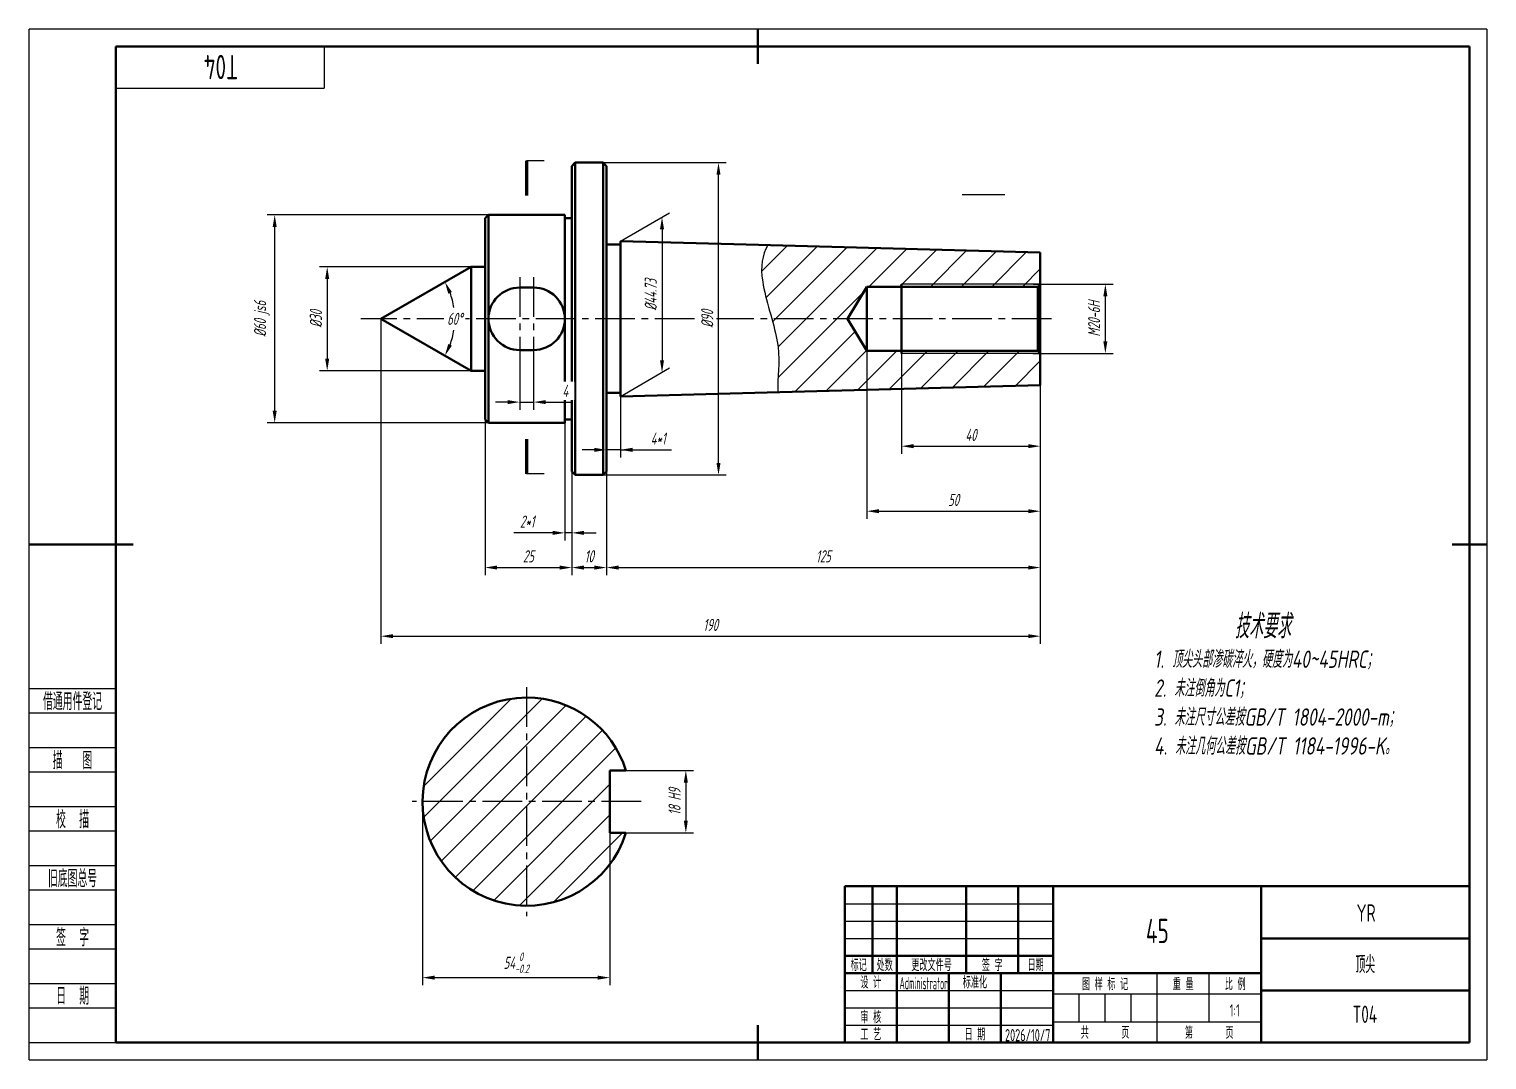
# Model space of a CAD drawing. Header units: millimetres. Extents: x 5 to 4696, y -479 to 299.
# Drawn here: x 1504.9 to 1924.9, y -121.8 to 175.2 of the extents above; entities that cross this region are included whole.
import ezdxf
from ezdxf.enums import TextEntityAlignment as Align

# ---------------------------------------------------------------- set-up
doc = ezdxf.new("R2010")
doc.units = ezdxf.units.MM
doc.header["$LTSCALE"] = 0.6
doc.header["$MEASUREMENT"] = 0
doc.linetypes.add('CENTER2', pattern=[28.575, 19.05, -3.175, 3.175, -3.175])
for name, color, linetype, lineweight in [('1轮廓实线层', 7, 'Continuous', 50), ('2细线层', 4, 'Continuous', 25), ('3中心线层', 1, 'CENTER2', 25), ('5剖面线层', 2, 'Continuous', 25), ('6文字层', 3, 'Continuous', 25), ('7标注层', 4, 'Continuous', 25), ('8符号标注层', 31, 'Continuous', 25)]:
    doc.layers.add(name, color=color, linetype=linetype, lineweight=lineweight)
doc.layers.add('图框层', color=7, linetype='Continuous')
doc.styles.add('PC_TEXTSTYLE', font='ISOCP.SHX', dxfattribs={"width": 0.707, "oblique": 13, "bigfont": 'GBCBIG.SHX'})
doc.styles.add('PC_TEXTSTYLE4', font='ISOCP.SHX', dxfattribs={"width": 0.707, "bigfont": 'GBCBIG.SHX'})
doc.dimstyles.new('GB_ANGULAR', dxfattribs={"dimtxt": 3.5, "dimasz": 3.5, "dimexe": 2.2, "dimexo": 0, "dimgap": 1.5, "dimtad": 1, "dimtih": 1, "dimtoh": 1, "dimdsep": 46, "dimtxsty": 'PC_TEXTSTYLE', "dimcen": 0, "dimclrd": 256, "dimclrt": 3, "dimadec": 0, "dimazin": 2, "dimtp": 0.1, "dimtm": 0.1, "dimtfac": 0.71, "dimtdec": 3, "dimtmove": 0, "dimatfit": 3, "dimfxl": 1, "dimtfill": 1, "dimarcsym": 0})
doc.dimstyles.new('GB_LINEAR', dxfattribs={"dimtxt": 3.5, "dimasz": 3.5, "dimexe": 2.2, "dimexo": 0, "dimgap": 1.5, "dimtad": 1, "dimdsep": 46, "dimtxsty": 'PC_TEXTSTYLE', "dimcen": 0, "dimclrd": 256, "dimclrt": 3, "dimadec": 0, "dimazin": 2, "dimtp": 0.1, "dimtm": 0.1, "dimtfac": 0.71, "dimtdec": 3, "dimtmove": 0, "dimatfit": 3, "dimfxl": 1, "dimtfill": 1, "dimarcsym": 0})

# ---------------------------------------------------------------- blocks, each defined once
blk = doc.blocks.new('*D111')
at = {"layer": '7标注层', "color": 0, "lineweight": -2}
for p, q in [((1606.2, 91.78), (1606.2, -1.87)), ((1796.2, 72.71), (1796.2, -1.87))]:
    blk.add_line(p, q, dxfattribs=at)
at = {"layer": '7标注层', "lineweight": -2}
blk.add_line((1609.7, 0.33), (1792.7, 0.33), dxfattribs=at)
at = {"layer": '7标注层'}
for points in [[(1609.7, 0.91), (1609.7, -0.25), (1606.2, 0.33)], [(1792.7, -0.25), (1792.7, 0.91), (1796.2, 0.33)]]:
    blk.add_solid(points, dxfattribs=at)
at = {"layer": 'Defpoints', "color": 0}
for p in [(1606.2, 91.78), (1796.2, 72.71), (1796.2, 0.33)]:
    blk.add_point(p, dxfattribs=at)
at = {"layer": '7标注层', "color": 3, "insert": (1701.2, 3.58), "char_height": 3.5, "attachment_point": 5, "style": 'PC_TEXTSTYLE', "bg_fill": 3, "box_fill_scale": 1.25, "bg_fill_color": 257, "bg_fill_transparency": 0}
blk.add_mtext('190', dxfattribs=at)
blk = doc.blocks.new('*D112')
at = {"layer": '7标注层', "color": 0, "lineweight": -2}
for p, q in [((1756.2, 81.78), (1756.2, 52.88)), ((1796.2, 72.71), (1796.2, 52.88))]:
    blk.add_line(p, q, dxfattribs=at)
at = {"layer": '7标注层', "lineweight": -2}
blk.add_line((1759.7, 55.08), (1792.7, 55.08), dxfattribs=at)
at = {"layer": '7标注层'}
for points in [[(1759.7, 55.67), (1759.7, 54.5), (1756.2, 55.08)], [(1792.7, 54.5), (1792.7, 55.67), (1796.2, 55.08)]]:
    blk.add_solid(points, dxfattribs=at)
at = {"layer": 'Defpoints', "color": 0}
for p in [(1756.2, 81.78), (1796.2, 72.71), (1796.2, 55.08)]:
    blk.add_point(p, dxfattribs=at)
at = {"layer": '7标注层', "color": 3, "insert": (1776.2, 58.33), "char_height": 3.5, "attachment_point": 5, "style": 'PC_TEXTSTYLE', "bg_fill": 3, "box_fill_scale": 1.25, "bg_fill_color": 257, "bg_fill_transparency": 0}
blk.add_mtext('40', dxfattribs=at)
blk = doc.blocks.new('*D113')
at = {"layer": '7标注层', "color": 0, "lineweight": -2}
for p, q in [((1746.2, 82.53), (1746.2, 34.14)), ((1796.2, 72.71), (1796.2, 34.14))]:
    blk.add_line(p, q, dxfattribs=at)
at = {"layer": '7标注层', "lineweight": -2}
blk.add_line((1749.7, 36.34), (1792.7, 36.34), dxfattribs=at)
at = {"layer": '7标注层'}
for points in [[(1749.7, 36.92), (1749.7, 35.76), (1746.2, 36.34)], [(1792.7, 35.76), (1792.7, 36.92), (1796.2, 36.34)]]:
    blk.add_solid(points, dxfattribs=at)
at = {"layer": 'Defpoints', "color": 0}
for p in [(1746.2, 82.53), (1796.2, 72.71), (1796.2, 36.34)]:
    blk.add_point(p, dxfattribs=at)
at = {"layer": '7标注层', "color": 3, "insert": (1771.2, 39.59), "char_height": 3.5, "attachment_point": 5, "style": 'PC_TEXTSTYLE', "bg_fill": 3, "box_fill_scale": 1.25, "bg_fill_color": 257, "bg_fill_transparency": 0}
blk.add_mtext('50', dxfattribs=at)
blk = doc.blocks.new('*D114')
at = {"layer": '7标注层', "color": 0, "lineweight": -2}
for p, q in [((1796.2, 72.71), (1796.2, 17.9)), ((1671.2, 47.78), (1671.2, 17.9))]:
    blk.add_line(p, q, dxfattribs=at)
at = {"layer": '7标注层', "lineweight": -2}
blk.add_line((1674.7, 20.1), (1792.7, 20.1), dxfattribs=at)
at = {"layer": '7标注层'}
for points in [[(1674.7, 20.69), (1674.7, 19.52), (1671.2, 20.1)], [(1792.7, 19.52), (1792.7, 20.69), (1796.2, 20.1)]]:
    blk.add_solid(points, dxfattribs=at)
at = {"layer": 'Defpoints', "color": 0}
for p in [(1796.2, 72.71), (1671.2, 47.78), (1796.2, 20.1)]:
    blk.add_point(p, dxfattribs=at)
at = {"layer": '7标注层', "color": 3, "insert": (1733.7, 23.35), "char_height": 3.5, "attachment_point": 5, "style": 'PC_TEXTSTYLE', "bg_fill": 3, "box_fill_scale": 1.25, "bg_fill_color": 257, "bg_fill_transparency": 0}
blk.add_mtext('125', dxfattribs=at)
blk = doc.blocks.new('*D115')
at = {"layer": '7标注层', "color": 0, "lineweight": -2}
for p, q in [((1671.2, 70.42), (1671.2, 51.82)), ((1675.2, 70.42), (1675.2, 51.82))]:
    blk.add_line(p, q, dxfattribs=at)
at = {"layer": '7标注层', "lineweight": -2}
for p, q in [((1667.7, 54.02), (1664.2, 54.02)), ((1675.2, 54.02), (1671.2, 54.02)), ((1675.2, 54.02), (1689.97, 54.02))]:
    blk.add_line(p, q, dxfattribs=at)
at = {"layer": '7标注层'}
for points in [[(1667.7, 53.44), (1667.7, 54.61), (1671.2, 54.02)], [(1678.7, 54.61), (1678.7, 53.44), (1675.2, 54.02)]]:
    blk.add_solid(points, dxfattribs=at)
at = {"layer": 'Defpoints', "color": 0}
for p in [(1671.2, 70.42), (1675.2, 70.42), (1671.2, 54.02)]:
    blk.add_point(p, dxfattribs=at)
at = {"layer": '7标注层', "color": 3, "insert": (1686.08, 57.27), "char_height": 3.5, "attachment_point": 5, "style": 'PC_TEXTSTYLE', "bg_fill": 3, "box_fill_scale": 1.25, "bg_fill_color": 257, "bg_fill_transparency": 0}
blk.add_mtext('{4*1}', dxfattribs=at)
blk = doc.blocks.new('*D116')
at = {"layer": '7标注层', "color": 0, "lineweight": -2}
for p, q in [((1661.2, 47.78), (1661.2, 17.9)), ((1671.2, 47.78), (1671.2, 17.9))]:
    blk.add_line(p, q, dxfattribs=at)
at = {"layer": '7标注层', "lineweight": -2}
blk.add_line((1664.7, 20.1), (1667.7, 20.1), dxfattribs=at)
at = {"layer": '7标注层'}
for points in [[(1664.7, 20.69), (1664.7, 19.52), (1661.2, 20.1)], [(1667.7, 19.52), (1667.7, 20.69), (1671.2, 20.1)]]:
    blk.add_solid(points, dxfattribs=at)
at = {"layer": 'Defpoints', "color": 0}
for p in [(1661.2, 47.78), (1671.2, 47.78), (1671.2, 20.1)]:
    blk.add_point(p, dxfattribs=at)
at = {"layer": '7标注层', "color": 3, "insert": (1666.2, 23.35), "char_height": 3.5, "attachment_point": 5, "style": 'PC_TEXTSTYLE', "bg_fill": 3, "box_fill_scale": 1.25, "bg_fill_color": 257, "bg_fill_transparency": 0}
blk.add_mtext('10', dxfattribs=at)
blk = doc.blocks.new('*D117')
at = {"layer": '7标注层', "color": 0, "lineweight": -2}
for p, q in [((1636.2, 62.78), (1636.2, 17.9)), ((1661.2, 55.2), (1661.2, 17.9))]:
    blk.add_line(p, q, dxfattribs=at)
at = {"layer": '7标注层', "lineweight": -2}
blk.add_line((1639.7, 20.1), (1657.7, 20.1), dxfattribs=at)
at = {"layer": '7标注层'}
for points in [[(1639.7, 20.69), (1639.7, 19.52), (1636.2, 20.1)], [(1657.7, 19.52), (1657.7, 20.69), (1661.2, 20.1)]]:
    blk.add_solid(points, dxfattribs=at)
at = {"layer": 'Defpoints', "color": 0}
for p in [(1636.2, 62.78), (1661.2, 55.2), (1661.2, 20.1)]:
    blk.add_point(p, dxfattribs=at)
at = {"layer": '7标注层', "color": 3, "insert": (1648.7, 23.35), "char_height": 3.5, "attachment_point": 5, "style": 'PC_TEXTSTYLE', "bg_fill": 3, "box_fill_scale": 1.25, "bg_fill_color": 257, "bg_fill_transparency": 0}
blk.add_mtext('25', dxfattribs=at)
blk = doc.blocks.new('*D118')
at = {"layer": '7标注层', "color": 0, "lineweight": -2}
for p, q in [((1659.2, 62.78), (1659.2, 27.9)), ((1661.2, 62.78), (1661.2, 27.9))]:
    blk.add_line(p, q, dxfattribs=at)
at = {"layer": '7标注层', "lineweight": -2}
for p, q in [((1655.7, 30.1), (1644.51, 30.1)), ((1661.2, 30.1), (1659.2, 30.1)), ((1664.7, 30.1), (1668.2, 30.1))]:
    blk.add_line(p, q, dxfattribs=at)
at = {"layer": '7标注层'}
for points in [[(1655.7, 29.52), (1655.7, 30.69), (1659.2, 30.1)], [(1664.7, 30.69), (1664.7, 29.52), (1661.2, 30.1)]]:
    blk.add_solid(points, dxfattribs=at)
at = {"layer": 'Defpoints', "color": 0}
for p in [(1659.2, 62.78), (1661.2, 62.78), (1659.2, 30.1)]:
    blk.add_point(p, dxfattribs=at)
at = {"layer": '7标注层', "color": 3, "insert": (1648.35, 33.35), "char_height": 3.5, "attachment_point": 5, "style": 'PC_TEXTSTYLE', "bg_fill": 3, "box_fill_scale": 1.25, "bg_fill_color": 257, "bg_fill_transparency": 0}
blk.add_mtext('{2*1}', dxfattribs=at)
blk = doc.blocks.new('*D119')
at = {"layer": '7标注层', "color": 0, "lineweight": -2}
for p, q in [((1667.98, 136.78), (1705.67, 136.78)), ((1666.2, 46.78), (1705.67, 46.78))]:
    blk.add_line(p, q, dxfattribs=at)
at = {"layer": '7标注层', "lineweight": -2}
blk.add_line((1703.47, 50.28), (1703.47, 133.28), dxfattribs=at)
at = {"layer": '7标注层'}
for points in [[(1704.05, 133.28), (1702.89, 133.28), (1703.47, 136.78)], [(1702.89, 50.28), (1704.05, 50.28), (1703.47, 46.78)]]:
    blk.add_solid(points, dxfattribs=at)
at = {"layer": 'Defpoints', "color": 0}
for p in [(1667.98, 136.78), (1703.47, 136.78), (1666.2, 46.78)]:
    blk.add_point(p, dxfattribs=at)
at = {"layer": '7标注层', "color": 3, "insert": (1700.22, 91.78), "char_height": 3.5, "attachment_point": 5, "rotation": 90, "style": 'PC_TEXTSTYLE', "bg_fill": 3, "box_fill_scale": 1.25, "bg_fill_color": 257, "bg_fill_transparency": 0}
blk.add_mtext('{%%c90}', dxfattribs=at)
blk = doc.blocks.new('*D120')
at = {"layer": '7标注层', "color": 0, "lineweight": -2}
for p, q in [((1675.2, 114.15), (1689.4, 122.35)), ((1675.2, 69.42), (1689.4, 77.61))]:
    blk.add_line(p, q, dxfattribs=at)
at = {"layer": '7标注层', "lineweight": -2}
blk.add_line((1687.2, 117.58), (1687.2, 79.84), dxfattribs=at)
at = {"layer": '7标注层'}
for points in [[(1687.78, 117.58), (1686.61, 117.58), (1687.2, 121.08)], [(1686.61, 79.84), (1687.78, 79.84), (1687.2, 76.34)]]:
    blk.add_solid(points, dxfattribs=at)
at = {"layer": 'Defpoints', "color": 0}
for p in [(1675.2, 114.15), (1687.2, 76.34), (1675.2, 69.42)]:
    blk.add_point(p, dxfattribs=at)
at = {"layer": '7标注层', "color": 3, "insert": (1683.95, 98.71), "char_height": 3.5, "attachment_point": 5, "rotation": 90, "style": 'PC_TEXTSTYLE', "bg_fill": 3, "box_fill_scale": 1.25, "bg_fill_color": 257, "bg_fill_transparency": 0}
blk.add_mtext('{%%c44.73}', dxfattribs=at)
blk = doc.blocks.new('*D121')
at = {"layer": '7标注层', "color": 0, "lineweight": -2}
for p, q in [((1794.17, 101.78), (1817.14, 101.78)), ((1794.17, 81.78), (1817.14, 81.78))]:
    blk.add_line(p, q, dxfattribs=at)
at = {"layer": '7标注层', "lineweight": -2}
blk.add_line((1814.94, 85.28), (1814.94, 98.28), dxfattribs=at)
at = {"layer": '7标注层'}
for points in [[(1815.52, 98.28), (1814.36, 98.28), (1814.94, 101.78)], [(1814.36, 85.28), (1815.52, 85.28), (1814.94, 81.78)]]:
    blk.add_solid(points, dxfattribs=at)
at = {"layer": 'Defpoints', "color": 0}
for p in [(1794.17, 101.78), (1814.94, 101.78), (1794.17, 81.78)]:
    blk.add_point(p, dxfattribs=at)
at = {"layer": '7标注层', "color": 3, "insert": (1811.69, 91.78), "char_height": 3.5, "attachment_point": 5, "rotation": 90, "style": 'PC_TEXTSTYLE', "bg_fill": 3, "box_fill_scale": 1.25, "bg_fill_color": 257, "bg_fill_transparency": 0}
blk.add_mtext('{M20-6H}', dxfattribs=at)
blk = doc.blocks.new('*D122')
at = {"layer": '7标注层', "color": 0, "lineweight": -2}
for p, q in [((1640.21, 121.78), (1573.4, 121.78)), ((1640.21, 61.78), (1573.4, 61.78))]:
    blk.add_line(p, q, dxfattribs=at)
at = {"layer": '7标注层', "lineweight": -2}
blk.add_line((1575.6, 65.28), (1575.6, 118.28), dxfattribs=at)
at = {"layer": '7标注层'}
for points in [[(1576.18, 118.28), (1575.02, 118.28), (1575.6, 121.78)], [(1575.02, 65.28), (1576.18, 65.28), (1575.6, 61.78)]]:
    blk.add_solid(points, dxfattribs=at)
at = {"layer": 'Defpoints', "color": 0}
for p in [(1575.6, 121.78), (1640.21, 121.78), (1640.21, 61.78)]:
    blk.add_point(p, dxfattribs=at)
at = {"layer": '7标注层', "color": 3, "insert": (1571.91, 91.78), "char_height": 3.5, "attachment_point": 5, "rotation": 90, "style": 'PC_TEXTSTYLE', "bg_fill": 3, "box_fill_scale": 1.25, "bg_fill_color": 257, "bg_fill_transparency": 0}
blk.add_mtext('{\\A1;{%%c60}{}{{\\C3; js6}}}', dxfattribs=at)
blk = doc.blocks.new('*D123')
at = {"layer": '7标注层', "color": 0, "lineweight": -2}
for p, q in [((1632.18, 106.78), (1588.53, 106.78)), ((1632.18, 76.78), (1588.53, 76.78))]:
    blk.add_line(p, q, dxfattribs=at)
at = {"layer": '7标注层', "lineweight": -2}
blk.add_line((1590.73, 103.28), (1590.73, 80.28), dxfattribs=at)
at = {"layer": '7标注层'}
for points in [[(1591.31, 103.28), (1590.15, 103.28), (1590.73, 106.78)], [(1590.15, 80.28), (1591.31, 80.28), (1590.73, 76.78)]]:
    blk.add_solid(points, dxfattribs=at)
at = {"layer": 'Defpoints', "color": 0}
for p in [(1632.18, 106.78), (1590.73, 76.78), (1632.18, 76.78)]:
    blk.add_point(p, dxfattribs=at)
at = {"layer": '7标注层', "color": 3, "insert": (1587.48, 91.78), "char_height": 3.5, "attachment_point": 5, "rotation": 90, "style": 'PC_TEXTSTYLE', "bg_fill": 3, "box_fill_scale": 1.25, "bg_fill_color": 257, "bg_fill_transparency": 0}
blk.add_mtext('{%%c30}', dxfattribs=at)
blk = doc.blocks.new('*D124')
at = {"layer": '7标注层', "lineweight": -2}
for start, end in [(8.7791, 20.5719), (339.4281, 351.2209)]:
    blk.add_arc((1606.2, 91.78), 21.29, start, end, dxfattribs=at)
at = {"layer": '7标注层'}
for points in [[(1626.66, 99.51), (1625.61, 99.01), (1624.64, 102.43)], [(1625.61, 84.55), (1626.66, 84.05), (1624.64, 81.13)]]:
    blk.add_solid(points, dxfattribs=at)
at = {"layer": 'Defpoints', "color": 0}
for p in [(1632.18, 106.78), (1606.2, 91.78), (1606.2, 91.78), (1632.18, 76.78)]:
    blk.add_point(p, dxfattribs=at)
at = {"layer": '7标注层', "color": 3, "insert": (1627.49, 91.78), "char_height": 3.5, "attachment_point": 5, "style": 'PC_TEXTSTYLE', "bg_fill": 3, "box_fill_scale": 1.25, "bg_fill_color": 257, "bg_fill_transparency": 0}
blk.add_mtext('60%%d', dxfattribs=at)
at = {"layer": 'Defpoints', "color": 0}
blk.add_point((1627.37, 89.54), dxfattribs=at)
blk = doc.blocks.new('*D125')
at = {"layer": '7标注层', "color": 0, "lineweight": -2}
for p, q in [((1646.2, 79.78), (1646.2, 65.58)), ((1650.2, 79.78), (1650.2, 65.58))]:
    blk.add_line(p, q, dxfattribs=at)
at = {"layer": '7标注层', "lineweight": -2}
for p, q in [((1642.7, 67.78), (1639.2, 67.78)), ((1646.2, 67.78), (1650.2, 67.78)), ((1653.7, 67.78), (1661.44, 67.78))]:
    blk.add_line(p, q, dxfattribs=at)
at = {"layer": '7标注层'}
for points in [[(1642.7, 67.2), (1642.7, 68.36), (1646.2, 67.78)], [(1653.7, 68.36), (1653.7, 67.2), (1650.2, 67.78)]]:
    blk.add_solid(points, dxfattribs=at)
at = {"layer": 'Defpoints', "color": 0}
for p in [(1646.2, 79.78), (1650.2, 79.78), (1650.2, 67.78)]:
    blk.add_point(p, dxfattribs=at)
at = {"layer": '7标注层', "color": 3, "insert": (1659.32, 71.03), "char_height": 3.5, "attachment_point": 5, "style": 'PC_TEXTSTYLE', "bg_fill": 3, "box_fill_scale": 1.25, "bg_fill_color": 257, "bg_fill_transparency": 0}
blk.add_mtext('4', dxfattribs=at)
blk = doc.blocks.new('*D126')
at = {"layer": '7标注层', "color": 0, "lineweight": -2}
for p, q in [((1618.2, -47.35), (1618.2, -100.26)), ((1672.2, -56.35), (1672.2, -100.26))]:
    blk.add_line(p, q, dxfattribs=at)
at = {"layer": '7标注层', "lineweight": -2}
blk.add_line((1621.7, -98.06), (1668.7, -98.06), dxfattribs=at)
at = {"layer": '7标注层'}
for points in [[(1621.7, -97.48), (1621.7, -98.64), (1618.2, -98.06)], [(1668.7, -98.64), (1668.7, -97.48), (1672.2, -98.06)]]:
    blk.add_solid(points, dxfattribs=at)
at = {"layer": 'Defpoints', "color": 0}
for p in [(1618.2, -47.35), (1672.2, -56.35), (1672.2, -98.06)]:
    blk.add_point(p, dxfattribs=at)
at = {"layer": '7标注层', "color": 3, "insert": (1645.2, -93.78), "char_height": 3.5, "attachment_point": 5, "style": 'PC_TEXTSTYLE', "bg_fill": 3, "box_fill_scale": 1.25, "bg_fill_color": 257, "bg_fill_transparency": 0}
blk.add_mtext('{\\A1;{54}{}{\\H0.71x;\\C2;\\A0;\\S^ -;\\S0^ 0.2;}}', dxfattribs=at)
blk = doc.blocks.new('*D127')
at = {"layer": '7标注层', "color": 0, "lineweight": -2}
for p, q in [((1676.82, -38.35), (1696.26, -38.35)), ((1676.82, -56.35), (1696.26, -56.35))]:
    blk.add_line(p, q, dxfattribs=at)
at = {"layer": '7标注层', "lineweight": -2}
blk.add_line((1694.06, -41.85), (1694.06, -52.85), dxfattribs=at)
at = {"layer": '7标注层'}
for points in [[(1694.64, -41.85), (1693.48, -41.85), (1694.06, -38.35)], [(1693.48, -52.85), (1694.64, -52.85), (1694.06, -56.35)]]:
    blk.add_solid(points, dxfattribs=at)
at = {"layer": 'Defpoints', "color": 0}
for p in [(1676.82, -38.35), (1676.82, -56.35), (1694.06, -56.35)]:
    blk.add_point(p, dxfattribs=at)
at = {"layer": '7标注层', "color": 3, "insert": (1690.81, -47.35), "char_height": 3.5, "attachment_point": 5, "rotation": 90, "style": 'PC_TEXTSTYLE', "bg_fill": 3, "box_fill_scale": 1.25, "bg_fill_color": 257, "bg_fill_transparency": 0}
blk.add_mtext('{18 H9}', dxfattribs=at)
blk = doc.blocks.new('ZwmFrameMain_5_A3^ _^ 无分区图框^ _^ landscape')
at = {"layer": '1轮廓实线层'}
for p, q in [((185, 292), (185, 282)), ((0, 0), (0, 287)), ((390, 287), (0, 287)), ((390, 287), (390, 0)), ((-25, 143.5), (5, 143.5)), ((395, 143.5), (385, 143.5)), ((185, -5), (185, 5)), ((0, 0), (390, 0))]:
    blk.add_line(p, q, dxfattribs=at)
at = {"layer": '2细线层'}
for p, q in [((-25, -5), (-25, 292)), ((395, 292), (-25, 292)), ((395, 292), (395, -5)), ((-25, -5), (395, -5))]:
    blk.add_line(p, q, dxfattribs=at)
blk = doc.blocks.new('ZwmFrameMain_5_标题栏1')
at = {"layer": '1轮廓实线层'}
for p, q in [((0, 45), (-180, 45)), ((-180, 0), (-180, 45)), ((-172, 20), (-172, 45)), ((-165, 20), (-165, 45)), ((-145, 20), (-145, 45)), ((-130, 20), (-130, 45)), ((-120, 0), (-120, 45)), ((0, 0), (0, 45)), ((-60, 30), (0, 30)), ((-180, 20), (-60, 20)), ((-165, 0), (-165, 20)), ((-150, 0), (-150, 20)), ((-135, 0), (-135, 20)), ((-60, 15), (0, 15)), ((-180, 0), (0, 0))]:
    blk.add_line(p, q, dxfattribs=at)
at = {"layer": '1轮廓实线层', "color": 7}
for p, q in [((-60, 0), (-60, 45)), ((-180, 25), (-120, 25))]:
    blk.add_line(p, q, dxfattribs=at)
at = {"layer": '2细线层'}
for p, q in [((-180, 40), (-120, 40)), ((-180, 35), (-120, 35)), ((-180, 30), (-120, 30)), ((-90, 0), (-90, 20)), ((-75, 6), (-75, 20)), ((-180, 15), (-120, 15)), ((-120, 14), (-60, 14)), ((-112.5, 6), (-112.5, 14)), ((-105, 6), (-105, 14)), ((-97.5, 6), (-97.5, 14)), ((-180, 10), (-120, 10)), ((-180, 5), (-120, 5)), ((-120, 6), (-60, 6))]:
    blk.add_line(p, q, dxfattribs=at)
at = {"layer": '6文字层', "style": 'PC_TEXTSTYLE', "width": 0.667}
for s, p in [('标记', (-176, 22.5)), ('处数', (-168.5, 22.5)), (' 更改文件号 ', (-155, 22.5)), (' 签 字 ', (-137.5, 22.5)), (' 日期 ', (-125, 22.5)), (' 设 计 ', (-172.5, 17.51)), (' 标准化 ', (-142.5, 17.51)), (' 图 样 标 记 ', (-105, 17)), (' 重 量 ', (-82.5, 17)), (' 比 例 ', (-67.5, 17)), (' 审 核 ', (-172.5, 7.5)), (' 工 艺 ', (-172.5, 2.5)), (' 日 期 ', (-142.5, 2.5)), ('共       页', (-105, 3)), ('第       页', (-75, 3))]:
    blk.add_text(s, height=3.5, dxfattribs=at).set_placement(p, align=Align.MIDDLE)
at = {"layer": '6文字层', "style": 'PC_TEXTSTYLE', "flags": 8}
for tag, height, width, p, p2 in [('企业名称', 5, 3.734996, (-54.29, 34.82), (-5.27, 34.82)), ('产品名称或材料标记', 7, 1.125891, (-113.46, 28.64), (-66.42, 28.64)), ('图样名称', 5, 3.772723, (-54.79, 19.98), (-5.27, 19.98)), ('标准化', 3.5, 1.756036, (-133.83, 15.37), (-120.75, 15.37)), ('审核', 3.5, 2.723972, (-163.99, 5.37), (-150.63, 5.37)), ('重量', 3.5, 2.448074, (-88.46, 7.54), (-76.55, 7.54)), ('比例', 3.5, 2.367734, (-73.35, 7.54), (-61.93, 7.54)), ('图样代号', 5, 3.78389, (-54.79, 5.63), (-5.52, 5.63)), ('工艺', 3.5, 2.851598, (-164.21, 0.37), (-150.89, 0.37)), ('共几页', 3.5, 0.953151, (-108.58, 1.48), (-101.56, 1.48)), ('日期', 3.5, 2.733185, (-133.83, 0.37), (-120.75, 0.37))]:
    blk.add_attdef(tag, text='', height=height, dxfattribs=dict(at, width=width)).set_placement(p, p2, align=Align.FIT)
at = {"layer": '6文字层', "style": 'PC_TEXTSTYLE', "width": 9.901758, "flags": 8}
blk.add_attdef('设计', text='', height=3.5, rotation=359.5768, dxfattribs=at).set_placement((-164.23, 15.37), (-150.37, 15.27), align=Align.FIT)
at = {"layer": '6文字层', "color": 3, "style": 'PC_TEXTSTYLE', "width": 0.96618, "flags": 8}
blk.add_attdef('第几页', text='', height=3.5, dxfattribs=at).set_placement((-78.29, 1.5), (-71.16, 1.5), align=Align.FIT)
at = {"layer": '6文字层', "color": 0, "style": 'PC_TEXTSTYLE', "width": 0.715273, "flags": 8}
blk.add_attdef('图纸张数', text='', height=3.5, dxfattribs=at).set_placement((-2.66, -3.87), (4.46, -3.87), align=Align.FIT)
blk = doc.blocks.new('ZwmFrameMain_5_图样代号')
at = {"layer": '2细线层', "linetype": 'Continuous'}
for p in [(60, 0), (0, -12)]:
    blk.add_line(p, (60, -12), dxfattribs=at)
at = {"layer": '6文字层', "style": 'PC_TEXTSTYLE', "width": 3.066155}
blk.add_attdef('图样代号', text='', height=7, rotation=180, dxfattribs=at).set_placement((58.24, -2.4), (2.35, -2.4), align=Align.FIT)
blk = doc.blocks.new('ZwmFrameMain_5_附加栏')
at = {"layer": '2细线层'}
for p, q in [((-25, 102), (0, 102)), ((-25, 95), (0, 95)), ((-25, 85), (0, 85)), ((-25, 78), (0, 78)), ((-25, 68), (0, 68)), ((-25, 61), (0, 61)), ((-25, 51), (0, 51)), ((-25, 44), (0, 44)), ((-25, 34), (0, 34)), ((-25, 27), (0, 27)), ((-25, 17), (0, 17)), ((-25, 10), (0, 10)), ((-25, 0), (0, 0))]:
    blk.add_line(p, q, dxfattribs=at)
at = {"layer": '6文字层', "color": 3, "style": 'PC_TEXTSTYLE'}
for s, width, p in [('借通用件登记', 0.667, (-12.5, 98.5)), ('描   图', 0.6667, (-12.5, 81.5)), ('校  描', 0.667, (-12.5, 64.5)), ('旧底图总号', 0.667, (-12.5, 47.5)), ('签  字', 0.667, (-12.5, 30.5)), ('日  期', 0.667, (-12.49, 13.6))]:
    blk.add_text(s, height=5, dxfattribs=dict(at, width=width)).set_placement(p, align=Align.MIDDLE)
at = {"layer": '6文字层', "style": 'PC_TEXTSTYLE'}
for tag, width, p, p2 in [('借通用件登记', 0.671328, (-23.44, 86.36), (-1.25, 86.36)), ('描图', 2.120922, (-23.44, 69.36), (-1.25, 69.36)), ('校图', 2.149976, (-23.75, 52.06), (-1.25, 52.06)), ('旧底图总号', 0.761452, (-22.84, 35.67), (-1.86, 35.67)), ('签字', 2.026939, (-23.14, 18.37), (-1.56, 18.37)), ('日期', 1.89999, (-22.84, 1.37), (-2.17, 1.37))]:
    blk.add_attdef(tag, text='', height=5, dxfattribs=dict(at, width=width)).set_placement(p, p2, align=Align.FIT)

msp = doc.modelspace()

# ---------------------------------------------------------------- hatches: boundary and pattern name
at = {"layer": '5剖面线层'}
h = msp.add_hatch(dxfattribs=at)
h.set_pattern_fill('ANSI31', color=256, scale=50, style=0, pattern_type=2)
h.set_pattern_definition([(45, (-17.572, 7.168), (-4.419417, 4.419417), [])])
h.paths.add_polyline_path([(1716.666, 110.772), (1716.314, 109.592), (1716.068, 108.347), (1715.93, 107.021), (1715.905, 105.601), (1715.997, 104.073), (1716.209, 102.422), (1716.574, 100.475), (1717.052, 98.406), (1718.204, 94.064), (1719.383, 89.723), (1719.895, 87.655), (1720.308, 85.71), (1720.618, 83.754), (1720.795, 81.952), (1720.865, 80.264), (1720.855, 78.648), (1720.7, 75.468), (1720.609, 73.822), (1720.545, 72.084), (1720.532, 71.375), (1720.531, 70.649), (1796.198, 72.707), (1796.198, 81.782), (1795.448, 82.532), (1746.198, 82.532), (1740.64, 91.782), (1746.198, 101.032), (1795.448, 101.032), (1796.198, 101.782), (1796.198, 110.857), (1717.669, 112.992), (1717.118, 111.901)])
h = msp.add_hatch(dxfattribs=at)
h.set_pattern_fill('ANSI31', color=256, scale=50, style=0, pattern_type=2)
h.set_pattern_definition([(45, (-38.77, -20.886), (-4.419417, 4.419417), [])])
edge = h.paths.add_edge_path(flags=16)
edge.add_arc((1648.198, -47.351), 30, 90, 342.5424)
edge.add_line((1676.816, -56.351), (1672.198, -56.351))
edge.add_line((1672.198, -56.351), (1672.198, -38.351))
edge.add_line((1672.198, -38.351), (1676.816, -38.351))
edge.add_arc((1648.198, -47.351), 30, 17.4576, 90)

# ---------------------------------------------------------------- linework, layer by layer
at = {"layer": '1轮廓实线层'}
for p, q in [((1662.198, 136.782), (1661.198, 135.782)), ((1661.198, 135.782), (1661.198, 47.782)), ((1662.198, 136.782), (1662.198, 46.782)), ((1670.198, 136.782), (1662.198, 136.782)), ((1671.198, 135.782), (1670.198, 136.782)), ((1670.198, 136.782), (1670.198, 46.782)), ((1671.198, 135.782), (1671.198, 47.782)), ((1637.198, 121.782), (1636.198, 120.782)), ((1636.198, 120.782), (1636.198, 62.782)), ((1659.198, 121.782), (1637.198, 121.782)), ((1637.198, 121.782), (1637.198, 91.782)), ((1659.198, 91.782), (1659.198, 121.782)), ((1661.198, 120.782), (1659.198, 120.782)), ((1707.864, 113.259), (1675.198, 114.148)), ((1675.198, 69.416), (1675.198, 114.148)), ((1675.198, 113.148), (1671.198, 113.148)), ((1796.198, 110.857), (1707.864, 113.259)), ((1796.198, 110.857), (1796.198, 101.782)), ((1632.179, 106.782), (1606.198, 91.782)), ((1636.198, 106.782), (1632.179, 106.782)), ((1632.179, 76.782), (1632.179, 106.782)), ((1746.198, 101.032), (1740.64, 91.782)), ((1746.198, 101.032), (1746.198, 82.532)), ((1756.198, 101.032), (1746.198, 101.032)), ((1756.198, 101.782), (1756.198, 81.782)), ((1795.448, 101.032), (1756.198, 101.032)), ((1796.198, 101.782), (1795.448, 101.032)), ((1795.448, 82.532), (1795.448, 101.032)), ((1796.198, 81.782), (1796.198, 101.782)), ((1650.198, 100.782), (1646.198, 100.782)), ((1632.179, 76.782), (1606.198, 91.782)), ((1637.198, 91.782), (1637.198, 61.782)), ((1659.198, 61.782), (1659.198, 91.782)), ((1746.198, 82.532), (1740.64, 91.782)), ((1646.198, 82.782), (1650.198, 82.782)), ((1756.198, 82.532), (1746.198, 82.532)), ((1795.448, 82.532), (1756.198, 82.532)), ((1795.448, 82.532), (1796.198, 81.782)), ((1796.198, 81.782), (1796.198, 72.707)), ((1636.198, 76.782), (1632.179, 76.782)), ((1796.198, 72.707), (1710.412, 70.373)), ((1675.198, 70.416), (1671.198, 70.416)), ((1675.198, 69.416), (1710.412, 70.373)), ((1637.198, 61.782), (1636.198, 62.782)), ((1659.198, 61.782), (1637.198, 61.782)), ((1661.198, 62.782), (1659.198, 62.782)), ((1662.198, 46.782), (1661.198, 47.782)), ((1670.198, 46.782), (1662.198, 46.782)), ((1670.198, 46.782), (1671.198, 47.782)), ((1676.816, -38.351), (1672.198, -38.351)), ((1672.198, -38.351), (1672.198, -56.351)), ((1672.198, -56.351), (1676.816, -56.351))]:
    msp.add_line(p, q, dxfattribs=at)
for centre, radius, start, end in [((1646.198, 91.782), 9, 90, 179.99999), ((1650.198, 91.782), 9, 359.99999, 90), ((1646.198, 91.782), 9, 179.99999, 270), ((1650.198, 91.782), 9, 270, 359.99999), ((1648.198, -47.351), 30, 90, 342.5424), ((1648.198, -47.351), 30, 17.4576, 90)]:
    msp.add_arc(centre, radius, start, end, dxfattribs=at)
at = {"layer": '2细线层'}
for p, q in [((1773.688, 127.619), (1785.964, 127.619)), ((1796.198, 101.782), (1756.198, 101.782)), ((1796.198, 81.782), (1756.198, 81.782))]:
    msp.add_line(p, q, dxfattribs=at)
msp.add_open_spline([(1717.669, 112.992), (1716.075, 110.119), (1714.833, 103.603), (1721.957, 83.332), (1720.593, 76.552), (1720.528, 71.139), (1720.531, 70.649)], degree=3, knots=[0.36059155, 0.36059155, 0.36059155, 0.36059155, 0.42948999, 0.50460242, 0.5868031, 0.59478739, 0.59478739, 0.59478739, 0.59478739], dxfattribs=at)
at = {"layer": '3中心线层'}
for p, q in [((1646.198, 103.782), (1646.198, 79.782)), ((1650.198, 103.782), (1650.198, 79.782)), ((1799.403, 91.782), (1600.428, 91.782)), ((1648.198, -14.351), (1648.198, -80.351)), ((1681.198, -47.351), (1615.198, -47.351))]:
    msp.add_line(p, q, dxfattribs=at)
at = {"layer": '8符号标注层', "color": 7, "lineweight": 70}
msp.add_line((1648.198, 137.305), (1648.198, 127.305), dxfattribs=at)
at = {"layer": '8符号标注层', "color": 4}
msp.add_line((1653.198, 137.305), (1648.198, 137.305), dxfattribs=at)
msp.add_solid([(1658.198, 137.305), (1653.198, 138.142), (1653.198, 136.468), (1658.198, 137.305)], dxfattribs=at)

# ---------------------------------------------------------------- block references
at = {"layer": '图框层'}
ref = msp.add_blockref('ZwmFrameMain_5_图样代号', (1529.853, 170.249), dxfattribs=at)
ref.add_attrib('图样代号', 'T04', dxfattribs={"layer": '6文字层', "height": 7, "rotation": 180, "style": 'PC_TEXTSTYLE', "width": 0.707}).set_placement((1560.146, 167.846), align=Align.CENTER)
msp.add_blockref('ZwmFrameMain_5_附加栏', (1529.853, -116.751), dxfattribs=at)
ref = msp.add_blockref('ZwmFrameMain_5_标题栏1', (1919.853, -116.751), dxfattribs=at)
ref.add_attrib('比例', '1:1', dxfattribs={"layer": '6文字层', "height": 3.5, "style": 'PC_TEXTSTYLE', "width": 0.707}).set_placement((1852.212, -109.208), align=Align.CENTER)
ref.add_attrib('图样代号', 'T04', dxfattribs={"layer": '6文字层', "height": 5, "style": 'PC_TEXTSTYLE', "width": 0.707}).set_placement((1889.703, -111.12), align=Align.CENTER)
ref.add_attrib('企业名称', 'YR', dxfattribs={"layer": '6文字层', "height": 5, "style": 'PC_TEXTSTYLE', "width": 0.707}).set_placement((1890.074, -81.931), align=Align.CENTER)
ref.add_attrib('图样名称', '顶尖', dxfattribs={"layer": '6文字层', "height": 5, "style": 'PC_TEXTSTYLE', "width": 0.707}).set_placement((1889.826, -96.773), align=Align.CENTER)
ref.add_attrib('日期', '2026/10/7', dxfattribs={"layer": '6文字层', "height": 3.5, "style": 'PC_TEXTSTYLE', "width": 0.628241}).set_placement((1786.018, -116.379), (1799.101, -116.379), align=Align.FIT)
ref.add_attrib('设计', 'Administrator', dxfattribs={"layer": '6文字层', "height": 3.5, "rotation": 359.57685, "style": 'PC_TEXTSTYLE', "width": 0.485827}).set_placement((1755.624, -101.379), (1769.487, -101.482), align=Align.FIT)
ref.add_attrib('产品名称或材料标记', '45', dxfattribs={"layer": '6文字层', "height": 7, "style": 'PC_TEXTSTYLE', "width": 0.707}).set_placement((1829.911, -88.115), align=Align.CENTER)

# ---------------------------------------------------------------- texts
at = {"layer": '6文字层', "style": 'PC_TEXTSTYLE4', "oblique": 10, "width": 0.8}
msp.add_text('技术要求', height=7, dxfattribs=at).set_placement((1852.259, 6.7), align=Align.TOP_LEFT)
at = {"layer": '6文字层', "insert": (1828.975, -3.8), "char_height": 5, "width": 83.24143, "attachment_point": 1, "style": 'PC_TEXTSTYLE4'}
msp.add_mtext('\\pi-5.21,l5.21,t5,7115;{\\W0.8;\\Q10;1. 顶尖头部渗碳淬火，硬度为40~45HRC；\\P2. 未注倒角为C1；\\P3. 未注尺寸公差按GB/T 1804-2000-m；\\P4. 未注几何公差按GB/T 1184-1996-K。}', dxfattribs=at)

# ---------------------------------------------------------------- next in the draw order: dimensions: what is measured, and where the dimension line sits
at = {"layer": '7标注层'}
dim = msp.add_linear_dim(base=(1796.198, 0.328), p1=(1606.198, 91.782), p2=(1796.198, 72.707), dimstyle='GB_LINEAR', override={"dimpost": '', "dimtvp": 0.1}, dxfattribs=at)
dim.commit()
dim.dimension.update_dxf_attribs({"geometry": '*D111', "text_midpoint": (1701.198, 3.578)})
dim = msp.add_linear_dim(base=(1694.06, -56.351), p1=(1676.816, -38.351), p2=(1676.816, -56.351), angle=90, text='{<> H9}', dimstyle='GB_LINEAR', override={"dimpost": '<>', "dimtvp": 0.1}, dxfattribs=at)
dim.commit()
dim.dimension.update_dxf_attribs({"geometry": '*D127', "text_midpoint": (1690.81, -47.351)})
dim = msp.add_linear_dim(base=(1672.198, -98.06), p1=(1618.198, -47.351), p2=(1672.198, -56.351), text='{\\A1;{<>}{}{\\H0.71x;\\C2;\\A0;\\S^ -;\\S0^ 0.2;}}', dimstyle='GB_LINEAR', override={"dimpost": '<>', "dimtol": 0, "dimlim": 0, "dimtp": 0, "dimtm": 0.2, "dimtvp": 0.1}, dxfattribs=at)
dim.commit()
dim.dimension.update_dxf_attribs({"geometry": '*D126', "text_midpoint": (1645.198, -93.784)})

# ---------------------------------------------------------------- next in the draw order: dimensions: what is measured, and where the dimension line sits
dim = msp.add_linear_dim(base=(1796.198, 55.082), p1=(1756.198, 81.782), p2=(1796.198, 72.707), dimstyle='GB_LINEAR', override={"dimpost": '', "dimtvp": 0.1}, dxfattribs=at)
dim.commit()
dim.dimension.update_dxf_attribs({"geometry": '*D112', "text_midpoint": (1776.198, 58.332)})

# ---------------------------------------------------------------- next in the draw order: dimensions: what is measured, and where the dimension line sits
dim = msp.add_linear_dim(base=(1796.198, 36.339), p1=(1746.198, 82.532), p2=(1796.198, 72.707), dimstyle='GB_LINEAR', override={"dimpost": '', "dimtvp": 0.1}, dxfattribs=at)
dim.commit()
dim.dimension.update_dxf_attribs({"geometry": '*D113', "text_midpoint": (1771.198, 39.589)})

# ---------------------------------------------------------------- next in the draw order: dimensions: what is measured, and where the dimension line sits
dim = msp.add_linear_dim(base=(1814.941, 101.782), p1=(1794.169, 81.782), p2=(1794.169, 101.782), angle=90, text='{M<>-6H}', dimstyle='GB_LINEAR', override={"dimpost": '', "dimtvp": 0.1}, dxfattribs=at)
dim.commit()
dim.dimension.update_dxf_attribs({"geometry": '*D121', "text_midpoint": (1811.691, 91.782)})
dim = msp.add_linear_dim(base=(1796.198, 20.103), p1=(1671.198, 47.782), p2=(1796.198, 72.707), dimstyle='GB_LINEAR', override={"dimpost": '', "dimtvp": 0.1}, dxfattribs=at)
dim.commit()
dim.dimension.update_dxf_attribs({"geometry": '*D114', "text_midpoint": (1733.698, 23.353)})

# ---------------------------------------------------------------- next in the draw order: dimensions: what is measured, and where the dimension line sits
dim = msp.add_linear_dim(base=(1671.198, 54.022), p1=(1675.198, 70.416), p2=(1671.198, 70.416), text='{<>*1}', dimstyle='GB_LINEAR', override={"dimpost": '', "dimtvp": 0.1}, dxfattribs=at)
dim.commit()
dim.dimension.update_dxf_attribs({"geometry": '*D115', "text_midpoint": (1686.084, 54.022), "dimtype": 160})
dim = msp.add_linear_dim(base=(1671.198, 20.103), p1=(1661.198, 47.782), p2=(1671.198, 47.782), dimstyle='GB_LINEAR', override={"dimpost": '', "dimtvp": 0.1}, dxfattribs=at)
dim.commit()
dim.dimension.update_dxf_attribs({"geometry": '*D116', "text_midpoint": (1666.198, 23.353)})

# ---------------------------------------------------------------- next in the draw order: dimensions: what is measured, and where the dimension line sits
dim = msp.add_linear_dim(base=(1661.198, 20.103), p1=(1636.198, 62.782), p2=(1661.198, 55.196), angle=180, dimstyle='GB_LINEAR', override={"dimpost": '', "dimtvp": 0.1}, dxfattribs=at)
dim.commit()
dim.dimension.update_dxf_attribs({"geometry": '*D117', "text_midpoint": (1648.698, 23.353)})

# ---------------------------------------------------------------- next in the draw order: dimensions: what is measured, and where the dimension line sits
dim = msp.add_linear_dim(base=(1575.602, 121.782), p1=(1640.21, 61.782), p2=(1640.21, 121.782), angle=90, text='{\\A1;{%%c<>}{}{{\\C3; js6}}}', dimstyle='GB_LINEAR', override={"dimpost": '<>', "dimtol": 0, "dimlim": 0, "dimtp": 0.0095, "dimtm": 0.0095, "dimtvp": 0.1}, dxfattribs=at)
dim.commit()
dim.dimension.update_dxf_attribs({"geometry": '*D122', "text_midpoint": (1571.914, 91.782)})
dim = msp.add_linear_dim(base=(1659.198, 30.103), p1=(1661.198, 62.782), p2=(1659.198, 62.782), text='{<>*1}', dimstyle='GB_LINEAR', override={"dimpost": '', "dimtvp": 0.1}, dxfattribs=at)
dim.commit()
dim.dimension.update_dxf_attribs({"geometry": '*D118', "text_midpoint": (1648.355, 33.353)})

# ---------------------------------------------------------------- next in the draw order: linework, layer by layer
at = {"layer": '8符号标注层', "color": 7, "lineweight": 70}
msp.add_line((1648.198, 57.108), (1648.198, 47.108), dxfattribs=at)
at = {"layer": '8符号标注层', "color": 4}
msp.add_line((1653.198, 47.108), (1648.198, 47.108), dxfattribs=at)
msp.add_solid([(1658.198, 47.108), (1653.198, 47.945), (1653.198, 46.271), (1658.198, 47.108)], dxfattribs=at)

# ---------------------------------------------------------------- next in the draw order: dimensions: what is measured, and where the dimension line sits
at = {"layer": '7标注层'}
for base, p1, p2, override, picture, middle in [((1703.468, 136.782), (1666.198, 46.782), (1667.983, 136.782), {"dimpost": '', "dimtvp": 0.1}, '*D119', (1700.218, 91.782)), ((1590.729, 76.782), (1632.179, 106.782), (1632.179, 76.782), {"dimpost": '<>', "dimtvp": 0.1}, '*D123', (1587.479, 91.782))]:
    dim = msp.add_linear_dim(base=base, p1=p1, p2=p2, angle=90, text='{%%c<>}', dimstyle='GB_LINEAR', override=override, dxfattribs=at)
    dim.commit()
    dim.dimension.update_dxf_attribs({"geometry": picture, "text_midpoint": middle})
dim = msp.add_linear_dim(base=(1650.198, 67.782), p1=(1646.198, 79.782), p2=(1650.198, 79.782), dimstyle='GB_LINEAR', override={"dimpost": '', "dimtvp": 0.1}, dxfattribs=at)
dim.commit()
dim.dimension.update_dxf_attribs({"geometry": '*D125', "text_midpoint": (1659.317, 71.032)})

# ---------------------------------------------------------------- next in the draw order: dimensions: what is measured, and where the dimension line sits
dim = msp.add_linear_dim(base=(1687.198, 76.344), p1=(1675.198, 114.148), p2=(1675.198, 69.416), angle=90, text='{%%c<>}', dimstyle='GB_LINEAR', override={"dimpost": '<>', "dimtvp": 0.1}, dxfattribs=at)
dim.commit()
dim.dimension.update_dxf_attribs({"geometry": '*D120', "text_midpoint": (1683.948, 98.71), "oblique_angle": 120})
dim = msp.add_angular_dim_2l(base=(1627.374, 89.544), line1=((1606.198, 91.782), (1632.179, 106.782)), line2=((1606.198, 91.782), (1632.179, 76.782)), dimstyle='GB_ANGULAR', override={"dimadec": 2, "dimtvp": 0.1}, dxfattribs=at)
dim.commit()
dim.dimension.update_dxf_attribs({"geometry": '*D124', "text_midpoint": (1627.492, 91.782)})

# ---------------------------------------------------------------- next in the draw order: block references
at = {"layer": '图框层'}
msp.add_blockref('ZwmFrameMain_5_A3^ _^ 无分区图框^ _^ landscape', (1529.853, -116.751), dxfattribs=at)

doc.saveas('drawing.dxf')
